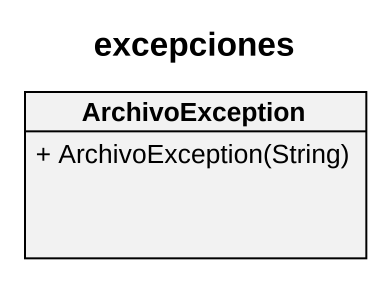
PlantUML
@startuml
title excepciones
hide circle
hide empty members
skinparam classAttributeIconSize 0
class ArchivoException {
  + ArchivoException(String)
}
@enduml
